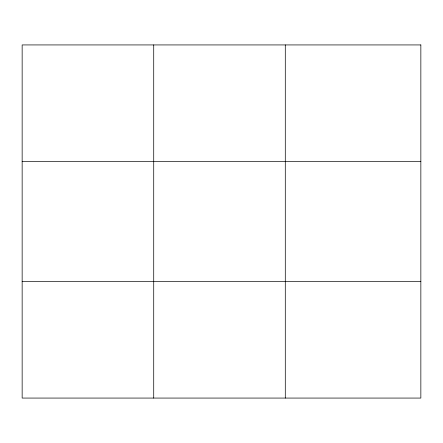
<?xml version="1.0" encoding="UTF-8"?>
<svg xmlns="http://www.w3.org/2000/svg" width="443" height="443" viewBox="0 0 443 443"><rect width="100%" height="100%" fill="white"/><g stroke="black" fill="none" stroke-linecap="round" stroke-linejoin="round"><path stroke-width="0.66" d="M153.721 398.069L153.721 44.931M285.292 398.069L285.292 44.931M22.15 161.468L420.85 161.468M22.15 281.532L420.85 281.532M420.85 44.931L420.85 398.069L22.15 398.069L22.15 44.931L420.85 44.931"/></g></svg>
